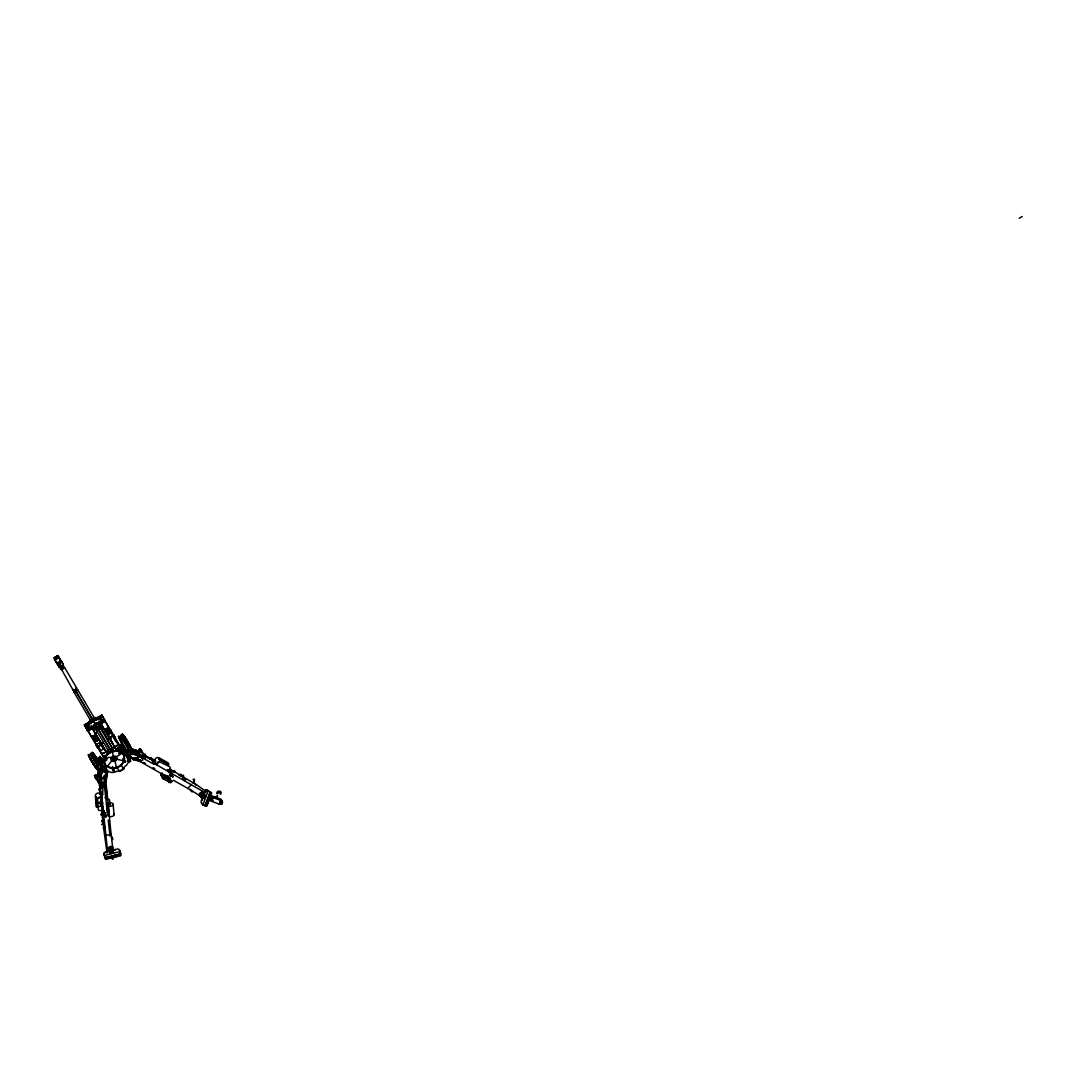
<?xml version="1.0" encoding="UTF-8"?>
<svg xmlns="http://www.w3.org/2000/svg" width="1076" height="1076" viewBox="0 0 1076 1076"><rect width="100%" height="100%" fill="white"/><g stroke="black" fill="none" stroke-linecap="round" stroke-linejoin="round"><path stroke-width="1.5" d="M104.318 814.048L104.09 811.116L101.157 806.153L100.646 801.553M105.018 813.9L105.112 812.689L105.973 816.926L105.071 813.469L105.744 815.447M108.447 813.16L109.187 814.707M202.476 797.424L201.373 800.45A2.3 1.305 -89.7 0 0 201.737 803.637L202.826 804.915L207.036 805.951L205.422 804.458M208.663 801.512L207.036 800.288L208.542 801.486M208.3 800.988L209.134 800.019M209.161 800.423L209.174 800.154A1.991 1.614 -25.3 0 0 211.784 799.105A1.991 1.614 -25.3 0 0 211.111 796.926L221.454 800.719L219.316 804.135L211.286 801.19L210.493 799.508L213.169 800.49M209.43 799.387L209.645 798.661M210.466 796.684L209.08 794.882L210.694 796.025L209.995 797.988L209.914 796.818L208.502 796.348M211.178 794.613L210.358 795.567M211.38 792.864L211.434 794.007L211.461 792.756L206.874 790.107A2.3 1.305 -89.7 0 0 205.045 790.766L203.176 794.438M100.095 783.22L99.449 775.204L98.481 774.142L100.498 773.711L102.193 783.099L100.377 783.422M104.95 775.298L105.448 782.023M106.941 775.016L105.744 771.761A18.48 14.929 -25.3 0 1 105.206 770.214L105.313 770.174A18.722 15.131 -25.3 0 1 105.004 767.982L105.004 767.739M104.628 762.306L105.381 757.8M113.114 756.979L114.621 757.612M94.258 728.035L95.065 729.595L100.243 726.677L99.355 725.022L100.297 724L98.871 723.422M62.704 665.479L60.35 666.945L59.57 666.125M119.799 748.546C120.848 746.072 118.925 750.281 121.225 748.775L119.302 745.803M144.668 755.016L144.735 754.801M151.205 758.836L150.721 758.15M180.082 774.881L180.499 774.68M118.037 748.6L117.459 747.82L118.669 749.797M89.698 723.462L90.411 723.072M113.41 852.448L112.482 848.91L113.41 852.448L110.196 853.268L109.483 850.497A2.488 2.004 -25.3 0 1 108.488 847.78A2.488 2.004 -25.3 0 1 111.958 846.637A2.488 2.004 -25.3 0 1 112.402 849.61M109.725 851.25L109.335 849.758L109.429 850.82M111.514 849.394L110.989 847.7L109.913 847.928L110.196 850.78M112.698 849.717L112.94 850.47L112.778 849.758M110.64 856.926A3.201 2.582 -25.3 0 0 112.832 858.85L113.289 856.456M98.575 782.602L99.073 781.741M98.548 782.158L98.494 782.225M99.503 789.098L99.584 788.896M100.512 785.386C99.476 784.848 106.605 785.964 101.117 788.56M100.633 803.046L100.404 802.36M101.131 803.893L103.014 807.861L101.817 795.837L102.597 794.787C103.673 782.44 100.566 787.538 99.449 775.204M101.413 814.747L101.803 814.29M101.332 814.572L101.601 814.048M102.354 820.921C101.884 822.75 103.04 818.903 101.776 821.647M194.339 779.266L194.258 779.885M101.669 821.122L103.202 821.835L103 820.329M56.705 662.022C56.732 666.125 63.148 660.18 60.66 661.108M193.801 780.88L193.774 781.149A2.932 1.264 -74.7 0 1 193.115 783.288M57.203 663.825L54.405 658.794M107.17 775.312L105.973 781.97L105.367 775.204M130.855 753.698L130.452 749.488L133.142 749.246L133.343 751.976L130.653 752.218M133.142 749.246L133.343 751.976M174.742 771.357L174.204 770.497M112.348 857.881C113.531 855.998 110.33 858.554 112.926 857.707M104.95 797.504L104.91 797.612A1.385 0.78 -5.6 0 1 105.999 798.002M99.315 781.458L99.463 782.131M150.102 759.091L147.52 757.396M102.65 783.489L100.566 784.538L99.745 783.812M133.908 758.822L133.088 758.405M149.779 759.064L149.672 758.163L146.861 757.423M204.575 795.769L202.53 796.2L200.714 793.98L203.956 794.33L200.418 794.922C201.239 797.746 205.691 798.527 203.646 795.272M96.342 797.975L96.033 796.684M105.556 774.115L107.331 774.034L107.304 775.608L105.394 775.393M106.605 773.886L105.932 774.101M207.56 804.525L207.009 805.547M209.443 799.32L209.403 798.163L207.991 797.693L209.901 797.988M211.232 794.882L209.524 793.644L210.936 794.115M139.342 749.568L140.243 750.026L139.463 749.394M139.584 750.187L140.31 749.837M140.674 750.766L140.162 751.398L140.539 750.47M104.063 782.319L105.999 781.875L105.166 775.675M172.806 777.047L172.55 776.267M105.986 757.087L104.628 756.347L104.816 757.813M112.953 758.607C117.943 760.086 109.765 755.392 106.349 758.405M113.383 767.726C111.339 770.766 111.272 765.144 113.464 767.753M120.687 752.312L122.489 753.671A10.276 8.299 -25.3 0 1 124.332 759.777L123.619 762.037A10.276 8.299 -25.3 0 1 118.145 767.376L113.72 768.52L112.576 767.242L111.891 768.493L110.532 768.345L106.511 766.166L105.004 763.866A9.832 7.949 -25.3 0 0 106.134 766.825A7.68 6.2 -25.3 0 0 117.028 771.183A11.419 9.227 -25.3 0 0 122.758 769.582L123.794 768.977L123.229 767.766M113.72 768.52L113.074 767.766L111.891 768.479M120.499 750.066C121.319 746.744 120.27 752.043 120.337 749.878M136.733 752.958L135.926 754.626L135.172 753.012L136.45 751.492C137.055 755.567 148.407 760.14 142.826 753.94M95.67 776.24L95.67 775.635M95.831 777.531L96.423 776.926L95.925 777.773M105.744 768.439L105.327 768.439A13.41 10.827 -25.3 0 0 103.215 770.941L102.798 771.613A13.786 11.137 -25.3 0 0 101.198 776.657L101.87 778.177A1.937 1.56 -25.3 0 0 103.794 778.177L105.018 776.643A4.385 3.537 -25.3 0 1 106.605 775.097L106.712 773.819A18.669 15.077 -25.3 0 1 105.744 768.439L104.56 765.924M110.989 847.7L110.438 848.91M151.716 758.58L151.245 759.548L149.941 758.728L150.452 758.096M106.094 773.119L106.147 774.034M107.102 766.61L113.343 758.836L115.253 759.212M93.962 728.492L99.866 725.157M90.209 721.539L84.372 724.82L87.828 731.169L90.935 729.42L91.191 725.318M207.52 804.189L205.933 803.113L207.278 803.691L208.152 802.857M103.457 777.477A1.937 1.56 -25.3 0 1 101.547 777.491L100.875 775.971A13.827 11.177 -25.3 0 1 101.252 773.778L101.453 773.16C99.019 770.093 105.663 768.721 102.718 766.502M200.418 794.922L200.714 793.98M173.734 770.927C171.851 772.77 175.496 768.668 174.178 772.151L172.886 771.29M201.965 800.45L203.055 797.437M204.211 795.904L205.691 796.832L204.709 797.881L205.112 796.832M204.171 798.527L204.48 797.72M203.996 796.724L204.548 798.527L202.221 798.284A1.52 0.686 20.8 0 1 201.185 797.101L201.858 796.859M205.61 795.729L203.283 795.487A1.52 0.686 20.8 0 1 202.248 794.303L204.158 794.061L205.61 795.729L205.301 796.536L202.974 796.294A1.52 0.686 20.8 0 1 201.938 795.124L202.611 794.868M202.826 804.915L207.964 791.385M205.637 790.766A2.3 1.305 -89.7 0 1 207.453 790.12L210.116 792.178L204.911 805.816L206.323 806.287M145.542 755.325L145.072 754.263M180.849 774.814L180.364 775.769L179.154 775.083M204.01 794.868L205.099 792.138M133.962 758.916L133.747 758.203M97.297 719.05L97.66 718.472M93.128 718.055A3.349 1.103 -30.5 0 1 95.482 718.593A3.349 1.103 -30.5 0 1 90.976 721.404L91.03 719.763L90.317 719.831M90.787 720.866C99.933 715.769 93.37 722.346 90.626 720.705M108.246 856.94L108.044 859.052M109.792 856.536L109.873 858.419L108.609 858.325M111.353 856.146L112.213 857.814M112.913 855.743L112.711 857.854M114.459 855.339L114.863 856.698L116.087 856.859M116.02 854.936L115.71 857.074M117.607 854.492L117.418 856.63M119.14 854.142L120.095 855.823M97.808 724.188L99.207 723.65L98.4 724.417M98.884 769.918L99.678 771.263L99.557 770.403M206.525 801.647L208.636 801.781M101.547 721.915L101.991 722.628L100.364 719.293L101.332 718.755L102.973 722.09L101.655 719.346M108.084 739.763L109.079 739.75L108.326 740.167L99.933 725.614M99.933 725.802L100.377 725.332M107.734 739.871L109.187 739.145L107.734 739.952L113.262 749.34M114.755 759.158C114.957 756.347 112.523 763.933 113.114 759.091M89.429 723.449L90.142 723.072M95.939 776.065L95.361 776.563L95.71 775.917M110.209 850.121L107.519 850.699L103.673 814.572L104.385 813.617L105.058 815.595M107.788 812.945L107.667 812.259L107.64 813.079M100.176 785.655L100.646 788.533M132.657 759.239L133.451 757.84L134.742 758.244L133.908 759.723L131.931 758.715A18.669 15.077 -25.3 0 0 127.197 755.581L127.371 755.231A13.41 10.827 -25.3 0 1 130.667 754.491L131.501 754.424A13.786 11.137 -25.3 0 1 137.002 755.204L138.172 756.428A1.937 1.56 -25.3 0 1 137.351 758.069L135.361 758.459A4.385 3.537 -25.3 0 0 133.195 759.158C131.918 759.643 150.64 764.525 134.177 758.015M133.962 759.831L134.971 758.069M106.672 857.303L107.049 858.729L105.986 859.415M111.756 857.505L110.156 857.922M114.433 857.357L114.459 855.312M118.427 856.214L119.53 855.501M97.593 798.419L98.239 809.448A2.542 2.058 -25.3 0 0 100.767 810.484L103.215 809.959L104.09 811.116M103.511 784.794L100.122 785.319L100.566 788.21M109.712 733.724C108.34 735.285 108.851 729.393 109.564 733.361M100.619 766.3L100.848 765.924A13.41 10.827 -25.3 0 1 102.96 763.422M211.286 801.19L213.411 797.773M214.312 797.639C213.129 796.442 218.966 798.594 217.729 798.903M216.236 797.935C215.227 798.136 218.119 794.33 217.567 795.796M98.293 771.062L99.678 768.869L101.655 769.596L100.27 771.788L97.956 770.322M104.547 776.401L103.915 777.195M219.316 804.135L221.199 799.656A3.201 2.582 -25.3 0 1 222.046 802.037M209.39 799.347L207.547 798.943M99.611 788.668L100.391 788.493L99.1 789.636M99.046 802.844L100.35 802.414M100.485 803.059L98.938 803.221M193.411 779.656L194.608 779.723L193.169 779.266M99.786 793.886L100.216 789.744L98.508 780.261M87.909 727.094L89.227 729.81L88.703 728.815M151.649 758.768L151.245 759.548M174.178 772.151L174.581 771.371M183.687 776.2L183.283 775.11L181.857 776.105L183.74 780.073L185.65 779.347L185.032 780.799L183.808 778.204M115.482 758.055L114.742 758.002L121.897 753.227M63.013 665.519L60.269 667.174M61.251 668.828L73.141 690.267L74.997 689.931A3.457 1.143 -30.5 0 0 75.777 689.46L76.773 688.21L64.56 667.456L63.134 667.577M93.437 726.892L93.087 728.264L95.145 725.775M142.866 755.446L143.256 756.146M219.813 793.496C221.495 791.29 216.854 792.057 217.957 793.644M220.593 794.263C223.552 790.847 215.98 789.555 216.801 793.711M101.655 824.633L103.027 823.167L104.91 827.135L103.323 828.291L105.044 828.547L103.175 824.579L101.601 810.201L102.274 809.381L104.345 813.779M137.849 751.33L135.28 749.891L134.271 751.115L134.984 752.608L133.061 754.343M138.253 751.828L135.441 750.241L139.92 752.299M134.984 752.608L136.262 751.088L135.71 749.932M134.581 758.109L137.365 759.669L138.185 758.688C138.522 761.176 144.386 761.324 142.476 758.593M137.203 755.352L139.772 756.791L140.781 755.567L145.058 758.311L145.314 759.414L153.828 764.202L155.159 764L204.911 792.555M143.512 755.823L142.758 756.119M169.416 778.177L140.095 761.539L140.875 760.503M144.103 756.993L136.988 752.635M144.964 755.755L143.754 755.07L144.87 754.249L145.327 755.312M142.489 758.647L143.848 757.625M143.633 762.333L145.247 763.247M168.058 771.25L169.618 769.38A2.542 2.058 -25.3 0 0 169.712 766.784L159.127 761.539A2.542 2.058 -25.3 0 0 157.459 762.548L155.912 764.417L154.029 760.45L155.59 758.58A2.542 2.058 -25.3 0 1 159.046 757.786L167.399 762.481A2.542 2.058 -25.3 0 1 168.192 764.619M159.584 759.306L160.27 759.454L159.49 758.553L158.979 759.185L168.165 764.135M159.436 758.876L168.865 764.283L159.329 759.522L159.974 758.836M153.088 767.659L154.715 768.573M156.639 764.821L159.423 761.485M164.036 762.171L164.198 761.203L163.391 761.445L164.144 761.526M168.569 763.664L167.977 764.485L168.085 763.382M171.622 781.418L170.452 782.803L169.161 782.077C170.694 781.176 170.506 779.374 168.757 781.848L164.009 779.185C165.543 778.284 165.368 776.482 163.606 778.957L160.781 775.043L161.938 773.657L163.431 776.818M162.274 778.204L164.991 774.949L166.82 776.105L165.65 777.491L170.398 780.154L165.569 777.316L166.82 776.105M166.403 775.877L165.247 777.262L166.323 775.702M173.451 780.302L187.95 788.452L191.367 784.364M59.758 661.094L59.812 660.234M104.829 756.939L103.821 758.782M103.094 753.267L102.502 753.751L103.296 753.119M118.589 749.461L119.436 748.667L117.728 749.367M97.203 731.075L95.051 734.451M179.517 774.653L180.943 774.801M62.933 665.627L62.758 665.775A2.071 0.686 -30.5 0 1 60.095 667.255L59.758 667.281A2.071 0.686 -30.5 0 1 59.745 666.34M107.129 799.441L107.035 798.701M96.907 740.947L96.02 741.431L96.948 740.92M101.009 728.062L101.238 727.161M201.494 796.294L201.642 796.159A1.52 0.686 20.8 0 0 202.53 797.477L204.857 797.72M202.92 794.693L203.741 794.895M73.76 689.299L73.141 690.267M128.515 759.75L129.537 761.593M100.364 803.234C98.091 804.808 99.449 800.436 100.633 802.857M99.933 745.318L99.947 744.538M56.651 657.503L57.539 656.051L56.409 656.347M137.62 751.949L138.965 750.752M138.441 753.671L141.642 751.304L140.822 749.568L143.7 754.787M99.328 788.6L99.194 789.784M90.895 721.081L91.03 721.35A3.349 1.103 -30.5 0 1 90.949 719.414M89.066 728.452L88.837 728.99M109.295 749.192L106.833 752.904L91.527 726.986L107.223 754.101M118.36 749.286L119.382 749.474M112.644 838.863C112.16 842.226 110.868 832.219 112.671 839.119M100.714 728.291L101.749 727.161L100.7 727.255M102.005 777.383L100.633 778.136M94.11 728.734L93.76 729.407L94.876 729.071M128.542 758.889L128.609 758.109M119.086 751.586C121.131 748.842 115.522 751.183 118.858 751.68M95.562 741.404L94.796 741.942L95.562 741.404L91.796 736.845L95.562 734.72L97.257 740.449L98.562 739.817L97.136 740.059M100.377 725.211L100.539 726.3M102.866 753.281L103.632 752.81M99.678 768.869L101.4 768.452A2.905 2.34 -25.3 0 1 104.09 767.928M95.562 740.57L97.176 740.853L96.141 738.93M101.951 720.799L102.677 721.471L101.48 719.71M138.602 749.676L140.149 748.694L140.875 749.69C139.759 752.689 137.755 748.345 139.329 750.671M138.737 749.959L140.149 748.694M139.181 750.887L140.727 749.905L141.588 751.183L140.041 752.164L139.181 750.887L141.01 749.972M97.445 723.919L98.441 723.422M100.821 728.344L99.624 728.936M101.238 758.271L103.323 759.481L102.207 760.517L103.942 760.799L102.839 761.472L103.552 762.965L102.153 763.799L98.75 757.464M96.625 740.597C93.948 739.427 96.746 742.05 94.93 740.006M105.152 857.68L106.268 859.495M103.619 753.24L104.574 752.581L103.699 752.904M116.719 746.045L117.566 745.251L116.692 745.574M106.981 751.586L108.003 753.725A13.342 10.787 -25.3 0 1 111.231 752.178M111.137 749.098L112.455 751.882M100.458 757.517L102.381 760.409M96.235 760.678L97.741 760.409L99.839 764.041M100.108 760.719L99.839 759.105M120.969 748.237L119.409 749.178L120.418 751.317L121.992 750.389L126.645 756.307A7.68 6.2 -25.3 0 1 124.655 766.623A11.419 9.227 -25.3 0 1 120.673 770.833L119.638 771.465L116.867 767.322M124.251 751.115A2.986 2.408 -25.3 0 0 124.117 749.057L120.418 744.269L123.942 750.766L122.556 751.599L119.745 747.242M119.705 748.56L121.063 748.425M100.404 761.176C102.61 758.217 102.341 764.686 104.533 760.826L103.525 758.674M102.045 760.181L103.942 760.799M122.193 748.143L120.808 748.977L118.992 745.13L120.203 746.825M98.871 762.4L97.58 762.938M102.677 761.122L103.78 760.463M98.319 764.189L99.745 764.054M99.53 763.274L98.588 764.525M100.66 763.207L102.045 762.373M122.691 749.945L124.076 749.125M1019.241 218.28L1022.2 216.505M104.587 771.909L106.376 770.846L107.129 772.447M105.636 773.362L107.573 772.568L105.825 773.765M132.052 757.544L130.64 758.392L129.873 756.791M55.387 656.925L54.392 657.826L55.629 658.095M121.063 749.004L121.965 750.604M53.881 657.853L58.064 655.499M56.503 657.611L58.588 656.441L61.144 661.901M54.499 659.467L58.682 657.113L60.928 660.933M60.875 660.772L56.759 663.287L54.903 660.099L59.086 657.732M56.988 662.52L57.485 663.986M60.592 660.476L60.081 659.575M94.58 719.064L101.884 714.948L105.34 721.297L102.233 723.045L99.396 722.292L91.742 726.73M91.204 723.032L85.865 726.044L85.206 724.605L90.545 721.592M95.872 718.593L101.521 716.105L94.849 719.871M100.31 716.482L100.001 717.571M90.855 722.117L85.206 724.605M85.555 725.52L92.227 721.754M94.89 720.247L101.87 717.019L101.211 715.58M84.883 726.139L102.381 716.266L101.884 714.948M96.531 720.032L100.525 717.773M88.77 729.125L87.586 726.502L88.555 725.95C92.899 733.388 87.694 725.022 89.147 728.882M88.219 728.008L89.187 727.457M101.009 720.799L101.964 720.247M89.227 729.851L90.007 728.439M102.018 722.642L102.798 721.229M89.2 729.663L89.779 728.479M101.978 722.453L102.516 721.364M103.888 757.665L87.802 730.698L92.038 728.317M115.885 749.219L100.7 723.435L104.937 721.041L104.426 719.723M95.697 733.993L106.968 752.823M104.184 729.205L101.507 728.64M91.473 736.468L92.132 736.092M104.372 729.192L105.031 728.815M108.582 727.86L104.816 729.985L107.183 732.245L108.985 731.223L108.367 727.497L104.601 729.622L108.972 735.513M91.796 736.845L95.777 735.083M94.123 739.683L93.276 739.32L95.199 741.741M94.379 739.468L96.181 738.445L94.379 739.468L92.011 737.208M106.981 732.352C105.69 731.263 107.277 734.693 107.519 733.294M110.182 730.416C111.931 731.102 109.765 729.084 110.868 730.443M98.104 739.185L97.929 737.706M94.594 741.579L98.346 739.468M94.796 741.942L98.562 739.817M110.962 738.338L110.142 737.114L110.828 736.737M110.505 739.602L109.106 738.042L113.76 734.666L114.728 737.221M98.858 745.816L101.682 744.229M99.624 745.574L101.83 744.498M97.634 747.094L102.139 744.552M100.767 741.996L95.885 744.753L97.405 747.564L97.445 746.61M104.063 748.748L100.781 750.604L97.217 744.552M112.738 743.866L109.739 737.49M115.32 748.116L100.203 722.104L100.7 723.435M103.135 757.948L103.982 757.464M127.25 758.553L128.757 757.706L130.667 761.176L129.16 762.023L128.057 760.234L129.846 759.643M94.5 775.944L96.1 775.043L97.445 777.598L95.71 778.204L94.634 776.24L96.1 775.043M95.132 776.993L98.723 775.164M95.065 777.154L96.665 776.253M96.867 776.388L95.199 777.45L95.845 778.486M98.871 781.66L95.078 776.885L95.898 778.607L99.543 776.899M116.612 745.48L115.495 746.421L116.437 746.179M131.07 750.792L129.497 751.613A2.905 2.34 -25.3 0 0 127.869 753.684M108.367 727.497L108.851 731.169L110.061 733.227L111.366 732.595L107.6 734.72L108.367 734.182L107.654 732.783M191.676 791.667C194.635 791.559 189.134 791.64 190.748 789.327M207.776 803.516L207.856 802.225M126.632 749.757A13.41 10.827 -25.3 0 0 125.004 750.214L127.197 755.581M101.359 782.669L99.1 783.032L95.898 778.607M100.014 776.011L98.414 776.361L97.997 772.151L102.059 770.914M116.544 767.941L114.971 761.014A3.134 2.529 -25.3 0 0 116.679 759.414L116.921 758.728A3.134 2.529 -25.3 0 0 116.41 756.845L115.885 756.415A3.134 2.529 -25.3 0 0 113.666 756.132L112.886 756.388A3.134 2.529 -25.3 0 0 111.178 757.988L110.936 758.674A3.134 2.529 -25.3 0 0 111.447 760.557L111.971 760.988A3.134 2.529 -25.3 0 0 114.191 761.27M113.276 857.128L114.298 857.438M120.055 855.85L121.09 855.097L119.517 850.027A2.3 1.56 -7.1 0 0 116.692 849.125L112.819 850.067M101.278 815.03C101.857 811.923 101.05 815.016 101.386 814.935M110.303 850.686L105.556 851.99A2.3 1.56 -7.1 0 0 103.955 854.021L105.529 859.105M75.764 688.169L76.773 688.21M110.761 851.788L111.326 853.483L112.469 852.649M112.442 852.353L113.37 852.111L112.563 850.188M104.574 855.487L120.135 851.479M127.56 750.94C126.376 755.863 132.604 750.012 133.733 753.819L134.419 753.913A13.827 11.177 -25.3 0 1 136.679 754.518L137.849 755.742A1.937 1.56 -25.3 0 1 137.029 757.37M93.558 718.19L95.091 718.647M112.886 850.591L115.468 849.959M59.691 661.202L60.525 661.162M117.23 749.434L118.427 749.165M98.05 775.662L98.172 772.501L98.481 775.648M99.664 775.662L101.265 775.312M101.669 779.522L100.081 779.871L100.727 784.767L101.736 785.534M102.556 783.207L104.547 782.763L104.184 778.984L105.461 778.715M104.641 782.131L105.919 781.862M106.806 795.635L107.466 797.007L104.991 783.624L105.582 785.561M100.525 789.824C97.499 789.811 101.763 790.309 100.31 788.318M101.978 797.45L97.782 798.163A2.542 2.058 -25.3 0 1 99.449 797.182L101.897 796.657L100.028 792.689L97.58 793.214A2.542 2.058 -25.3 0 0 95.334 795.823L96.235 804.969A2.542 2.058 -25.3 0 0 98.884 806.516L101.346 805.991L103.215 809.959M95.925 801.97L96.544 801.835M96.8 801.997L96.208 802.588L95.872 801.512L96.84 802.454M96.396 806.744L97.311 807.242L96.396 806.744L97.042 806.233M107.17 803.974L106.443 804.135L107.452 806.26M97.257 806.704L96.342 806.22M101.803 814.922L102.247 813.456M102.341 821.822L103.202 821.835M105.73 835.487L111.11 834.33L105.946 781.916M206.525 791.828L196.948 785.023L170.196 769.246L169.147 769.461L171.219 773.859M113.061 759.374C118.32 756.334 108.77 762.951 116.235 759.871C115.024 756.939 115.71 763.839 115.374 759.279M109.214 733.24L108.461 730.846M106.416 729.084L109.079 733.402M122.287 734.182L123.673 735.607M118.723 736.401L125.031 748.587L124.507 747.726M118.696 736.912L119.086 738.432M94.89 755.352L92.657 752.689L95.549 758.298M129.806 746.65L129.537 745.601M125.206 748.56L127.694 751.478M131.447 748.721L127.641 743.664M97.553 761.929L101.359 766.986M97.607 769.743L93.303 763.53M144.951 754.424L143.834 755.244L145.045 755.93M180.055 774.29L180.795 774.464M141.534 752.339L142.772 754.02L151.434 759.158L155.549 760.597M113.478 767.995L117.903 766.852A10.276 8.299 -25.3 0 0 123.377 761.512L124.09 759.252A10.276 8.299 -25.3 0 0 122.247 753.146L120.445 751.801M130.801 750.214L133.491 749.972M126.443 757.222L129.792 756.912M74.352 692.298L77.66 690.429A2.327 0.767 -30.5 0 0 77.015 689.743M109.671 733.697L108.003 731.653M105.704 774.397L107.331 774.034M105.233 775.809L107.358 775.715M103 766.193L104.278 766.435A18.722 15.131 -25.3 0 0 104.318 766.986M100.808 771.788L105.744 771.761M172.859 776.899L169.645 774.074L172.752 776.025M113.653 747.363L115.455 748.049M117.082 856.684L116.383 856.321M98.696 782.911L99.772 782.951L98.266 782.588M114.903 758.809L123.982 760.907M111.648 767.968L106.268 765.641M99.476 789.609L99.812 789.098M133.343 754.195L135.334 753.805A1.937 1.56 -25.3 0 0 136.154 752.178L134.998 750.94A13.827 11.177 -25.3 0 0 132.725 750.335M107.156 799.078L108.205 799.172A1.681 1.358 -25.3 0 1 109.55 800.248L109.967 804.539M168.286 777.249L169.241 778.889M219.114 803.718L221.562 804.337A3.201 2.582 -25.3 0 0 221.589 800.504L221.333 800.342M193.707 780.853L194.433 781.337A2.932 1.264 -74.7 0 1 194.07 782.803M132.052 758.109L133.343 758.513M214.03 797.06L217.944 798.553M171.124 774.195L171.864 775.742M170.694 774.72L171.434 776.267M99.947 769.434L102.825 770.497M109.187 816.402L109.402 816.482A3.134 1.775 -5.6 0 0 113.182 815.958A3.134 1.775 -5.6 0 0 113.706 813.779M169.954 778.311C164.574 773.752 168.528 781.405 170.089 778.459M135.078 750.375L134.635 750.187A13.786 11.137 -25.3 0 0 133.155 749.743M108.985 731.223L107.183 732.245M127.291 754.384L127.519 754.491A2.905 2.34 -25.3 0 0 126.524 755.07M170.533 778.889L167.869 776.347L170.398 779.037M203.418 804.915L204.978 805.709M103.323 759.481L100.915 758.499L102.045 760.355M101.749 760.181L103.552 762.965M159.167 759.185L167.762 764.014M154.029 760.45L155.684 761.378M181.857 776.105L183.162 776.832M179.073 774.908L180.364 775.769M136.262 751.088L138.199 752.406M136.45 751.492L138.185 752.46M136.948 753.415L140.781 755.567M132.348 752.837L136.517 755.177M134.446 757.692L140.31 760.988M165.166 777.087L163.834 776.347L165.247 777.262M172.012 780.947L170.721 780.221L171.945 781.727L170.317 780.692M160.781 775.043L162.113 775.796M164.857 777.746L163.27 776.859L162.046 772.931L163.915 776.509M165.179 777.8L169.995 780.638M113.518 751.546A13.342 10.787 -25.3 0 1 114.675 751.371A9.832 7.949 -25.3 0 1 124.574 754.249L126.645 756.307M187.95 788.452L201.494 796.643M139.772 756.791L142.826 758.836M137.365 759.669L140.095 761.539M169.053 777.988L168.703 777.504M126.686 740.275L128.017 742.507M171.541 775.137C171.999 773.415 165.986 775.729 172.954 776.361M88.851 756.146L93.518 764.054M99.503 773.173L98.831 771.653A13.786 11.137 -25.3 0 1 98.911 770.914M97.607 760.086L99.718 763.637M124.063 747.013L124.991 748.466M124.789 748.264L123.35 746.004L126.322 750.254M211.34 796.711L210.062 795.446L211.542 796.818L210.748 795.137M123.363 734.854L122.422 733.926L122.435 734.733M124.735 737.585L124.695 738.217M121.184 735.486L120.512 735.016L129.214 749.945M131.46 749.421L130.061 747.82M119.019 736.751L118.36 736.28L118.669 737.463M130.801 748.788L131.635 749.394L131.326 748.21M120.472 739.683L121.171 740.53M120.848 740.718L120.135 740.207M126.618 750.806L127.56 751.747M92.818 752.689L92.146 752.218L93.491 755.433M91.083 753.751L90.424 753.281L99.127 768.21M99.786 764.135L94.58 755.379L95.939 757.02M99.422 764.242L98.723 763.409M88.931 755.016L88.259 754.545L89.671 758.042M90.384 757.948L91.083 758.782M90.787 759.239L90.747 759.75M96.531 769.071L97.472 770.012L97.472 769.205M60.928 669.514L62.354 669.393A3.457 1.143 -30.5 0 0 63.565 668.707L64.56 667.456M99.947 756.415L101.561 758.809M98.091 758.903L98.521 759.522L97.889 758.54M97.835 759.36C96.342 756.697 99.18 761.606 97.903 759.145M116.706 749.205L116.531 748.842M116.437 749.38L116.033 748.681L116.396 749.34M118.885 749.811L117.728 747.645L119.154 749.622M121.776 744.175L121.911 744.605M203.606 795.917L205.301 797.894M110.061 733.227L111.151 732.245L107.398 734.357C110.559 733.913 106.564 732.326 108.071 732.931M96.06 738.862L96.773 739.992M127.197 741.498L127.815 742.48M110.747 738.082L110.29 737.275M125.852 738.661L125.206 737.988L125.475 738.714M128.811 744.323L129.456 744.982L128.851 743.597M129.604 745.587L128.367 743.677M129.241 745.695L127.627 743.368M129.497 746.327L128.38 744.78M119.154 737.383L119.853 738.297M128.811 750.187L120.243 735.809M123.175 744.673L122.731 743.987M124.829 747.524L125.354 748.627M125.919 749.891L127.076 751.25M92.845 752.904L93.585 753.872M95.065 756.401L93.814 755.002L95.011 757.302M98.131 763.583L97.351 762.494M89.052 755.648L89.765 756.562M98.71 768.452L90.155 754.074M90.761 758.983L89.954 758.15L91.514 761.216M94.742 765.789L95.172 766.341L94.446 765.345M94.89 766.623L93.639 764.713M95.818 768.156L97.015 768.99M102.395 721.162L101.144 721.122L101.601 721.808M92.872 763.18L94.661 765.762M109.039 814.922L108.394 806.18A3.134 1.775 -5.6 0 0 112.671 805.265A3.134 1.775 -5.6 0 0 111.554 802.898A3.134 1.775 -5.6 0 0 107.277 803.826L107.25 805.601M122.139 745.009L122.718 745.829L122.355 745.117M140.284 748.977L141.454 750.9L140.041 752.164M91.998 761.714L91.729 760.988M129.806 758.916L130.008 759.36M124.991 737.087L122.758 734.424L125.367 739.844M123.673 735.419L127.022 741.014M126.296 739.293L124.776 737.1L125.798 739.373M125.704 738.93L123.901 736.751L125.636 740.032M124.816 737.679L126.336 739.911M129.093 746.435L130.209 747.928M125.166 747.981L123.646 745.749M124.547 747.793L122.637 744.848M93.572 753.671L96.248 758.177M95.616 757.195L94.338 755.903M99.005 764.7L101.534 767.659L100.135 764.148M96.221 768.52L92.549 762.669M151.46 758.432L150.909 758.755M129.174 757.491L129.133 757.477M128.797 757.437L128.851 757.638M94.016 739.508L93.437 738.741L95.361 742.144M97.66 758.795L97.257 758.19L97.782 758.983M60.875 660.328L63.336 664.793L61.655 661.632M108.891 731.734C111.447 734.478 107.95 732.998 108.555 734.209M108.824 732.07L109.214 732.635M96.961 740.503L96.477 739.481M96.194 739.481L96.625 739.992M95.616 740.987L95.159 740.463M122.476 745.56L121.844 744.538M129.685 756.388L130.963 758.284M119.113 745.91L121.211 749.152M121.037 764.848L123.794 768.977M101.117 762.871L102.422 764.794A2.986 2.408 -25.3 0 0 105.556 765.614L102.731 761.472M106.188 770.443L107.613 772.689M126.766 740.382L128.057 742.521M128.111 758.082L127.856 757.665M92.644 762.346L93.02 762.992M99.517 773.644L99.18 772.393A13.827 11.177 -25.3 0 1 99.382 770.941M124.655 736.831L126.807 740.086M127.842 742.884L128.622 744.229M127.99 744.727L129.228 746.515M121.4 741.512L122.045 742.507M94.553 755.096L96.584 758.002M95.361 756.858L96.867 759.226M95.28 758.109L96.948 760.88M97.539 761.633L99.826 764.902L99.449 763.866M97.889 762.992L99.127 764.78M91.312 759.777L92.092 761.122M93.128 763.92L95.239 767.094M105.556 755.863L105.139 755.164L105.502 755.863M127.277 741.633L126.793 740.799M102.314 760.759L102.462 761.001M60.673 665.156L59.234 662.776L61.117 665.963M96.114 739.32L96.504 739.737M93.209 763.704L92.671 762.871L93.72 764.229M125.784 738.58L127.358 740.974M127.291 741.996L127.977 743.234M126.941 742.279L128.165 744.431M128.084 744.767L124.534 738.795M102.139 720.503L102.556 721.27M88.03 728.748L88.743 730.093L88.178 729.178M97.27 759.118L95.697 756.845L96.934 759.279M96.853 760.544L98.077 762.696M97.997 763.032L94.244 757.06M96.275 760.813L96.827 761.7M141.642 751.304L144.507 756.509M128.542 757.235L129.645 759.024L129.053 757.76M99.611 783.22L99.032 775.298M121.776 745.224L121.413 744.417L121.978 745.345M104.776 758.109L103.726 756.038L104.17 756.845M127.345 740.813L128.057 741.996M126.591 740.947L127.291 742.131M125.919 740.732L127.035 742.615M125.367 740.678L126.874 742.803M121.763 743.086L122.973 745.13M95.603 724.565L93.101 720.1M95.562 759.024L96.773 761.068M92.63 761.848L93.962 764.148M91.675 761.351L92.886 763.395M114.002 735.285L115.293 737.477M102.381 716.266L119.557 745.426M104.937 721.041L120.014 746.636M111.85 733.778L109.792 730.026M110.263 731.102L111.891 733.872M112.469 735.957L116.02 741.996M106.981 728.775L108.272 731.626M109.765 733.496L107.17 728.667M108.286 731.492L109.496 733.55M108.851 733.455L106.484 728.56M100.364 719.293L101.83 721.767M99.274 718.028L102.233 723.045M93.625 721.202L95.549 724.457M96.49 736.912L98.118 739.656M99.947 743.018L103.498 749.071M87.976 724.39L90.935 729.42M97.257 740.449L95.562 734.72M96.517 740.409L94.177 735.984L96.773 740.53M93.612 736.307L96.396 741.041L93.679 735.782M87.586 726.502L89.052 728.977M95.764 740.826L93.424 736.414M104.036 757.813L87.304 729.38L87.802 730.698M84.372 724.82L87.828 731.169M100.162 723.866L100.969 725.345M99.207 723.65L99.88 724.794M98.441 723.785L99.113 724.928M99.234 725.843L99.907 726.986M77.795 689.918L95.334 719.71M97.001 722.547L112.859 749.501M97.593 727.094L98.266 728.237M110.465 749.851L75.589 690.752L110.303 749.945M97.122 727.376L97.795 728.519M96.638 727.618L97.324 728.761M73.948 692.097L90.64 720.463M93.975 726.139L109.012 751.68M94.809 728.344L95.482 729.488M92.953 727.927L93.76 729.407M127.829 742.104L128.447 743.529M110.357 730.712L111.42 731.572L110.747 730.281M127.6 756.966L127.883 757.733M127.909 741.902L131.043 747.793M125.959 739.844L126.753 741.082M124.87 738.903L126.269 741.135M121.534 742.131L122.287 743.516M121.978 743.745L119.678 739.333M103.646 756.63L103.888 756.993M97.929 760.221L99.234 762.507L98.562 761.324M94.782 757.168L96.181 759.4M91.447 760.396L92.186 761.781M92.025 762.104L89.59 757.598M61.709 662.251L57.243 664.094L59.167 667.147L57.7 664.376M121.037 750.402L120.27 749.205L121.131 750.577M103.027 721.001C104.264 723.395 101.776 718.741 102.987 721.108M101.131 722.077C102.341 724.43 99.907 719.898 101.077 722.171M89.725 728.573L88.555 725.95M103.767 756.845L104.493 758.257M99.786 783.974L102.153 783.906L102.139 782.682M111.81 851.694L111.622 849.179L112.482 852.69L111.998 851.533M110.734 851.923L109.913 847.928M128.421 742.79L129.228 744.121M129.214 744.525L130.304 746.327M128.326 743.26L129.066 744.673M125.421 738.849L126.242 740.18M123.565 737.006L124.52 738.903M121.655 742.413L120.377 739.71M121.332 742.628L120.122 740.207M97.405 761.606L97.835 762.413M94.432 757.168L92.294 752.77M93.693 763.825L94.137 764.632M129.187 744.054L129.645 744.955M130.156 746.26L131.447 749.246M128.864 744.256L129.281 745.063M122.839 735.554L123.579 737.168M118.952 737.88L119.759 739.777M100.055 764.525L100.942 766.058M94.19 756.038L94.661 756.966M95.912 766.677L96.584 768.035M90.29 757.975L91.03 759.683M90.29 759.064L91.083 760.409M195.173 783.651L195.872 785.09M208.892 799.522L209.08 800.194M54.903 660.099L54.392 658.915M102.139 720.664L101.332 718.755M221.454 800.719L220.661 799.038L210.318 795.245A1.991 1.614 -25.3 0 1 211.017 795.756M221.562 804.337L221.172 803.49A3.201 2.582 -25.3 0 0 221.468 803.167M180.647 775.164L180.822 774.451M168.017 763.704L168.461 764.754M170.196 769.246L172.268 773.617M163.794 760.974L164.305 761.848M167.372 769.501L168.784 772.487M167.856 775.863L169.362 779.024M167.896 780.275L168.972 782.575M162.341 777.154L163.431 779.454M152.792 758.983L155.159 764M151.434 759.158L153.828 764.202M149.941 758.688L151.057 757.867L151.81 758.567M142.503 752.904L145.058 758.311M142.772 754.02L145.314 759.414M139.772 759.616L140.485 761.109M130.963 756.657L132.873 758.472A4.385 3.537 -25.3 0 1 133.76 758.055M129.86 759.495L130.667 761.176M128.757 757.706L129.564 759.387M125.004 750.214L127.371 755.231M122.825 747.134L125.139 751.209A2.986 2.408 -25.3 0 1 124.574 754.249M123.377 749.555L123.942 750.766M128.353 760.342L129.16 762.023M121.992 750.389L122.556 751.599M122.476 768.21L123.041 769.421M105.031 758.93L104.372 761.781L105.246 764.377M104.143 765.924L105.327 768.439M101.588 762.588L102.153 763.799M99.933 771.062L100.27 771.788M99.597 771.801L100.31 773.308L98.293 773.738L97.755 772.595M105.784 785.265L106.699 793.577M106.847 797.155L105.273 785.628M100.216 789.744L102.597 794.787M99.449 790.82L101.817 795.837M100.149 793.953L102.032 797.921M100.835 795.81L102.086 798.459M102.489 802.629L100.619 798.661L101.346 805.991M100.66 799.118L102.583 803.53M101.077 803.368L102.96 807.336M101.157 806.153L103.283 810.658M101.601 810.201L103.673 814.572M97.311 807.242L96.114 796.832M113.168 858.863L112.63 858.433A3.201 2.582 -25.3 0 1 110.519 856.873M108.151 814.64L108.151 813.967M130.895 747.242L131.487 748.842M122.382 734.505L122.866 735.742M127.156 750.12L127.6 751.169M100.767 765.951L101.4 767.107M97.055 768.385L97.513 769.421M88.407 755.096L89.026 756.253M99.947 756.455L101.843 760.167M88.299 727.147L88.703 728.102M111.326 853.483L110.371 851.21L105.623 852.515A2.3 1.56 -7.1 0 0 104.022 854.546L105.112 857.707L120.714 853.685L119.584 850.538A2.3 1.56 -7.1 0 0 118.979 849.892M113.626 735.5L109.389 737.88M98.898 720.974L99.449 722.373M109.631 850.39L109.846 851.103M109.591 733.227L108.716 734.114M113.72 757.881L112.213 751.371M114.137 759.535L114.554 761.162M109.658 850.874L110.196 853.268M108.905 814.075L108.743 814.115M108.461 814.935L108.098 813.322L108.488 816.361L107.761 812.111L107.425 813.12M107.022 853.026L103.377 826.193M111.124 853.026L110.263 849.515L110.317 851.089A2.488 2.004 -25.3 0 1 108.515 848.587A2.488 2.004 -25.3 0 1 111.998 847.027A2.488 2.004 -25.3 0 1 112.617 850.067M111.11 834.33L112.899 849.542M103.968 781.902L107.506 813.685M108.205 820.06L109.981 835.998M113.088 804.35L114.11 814.64M107.049 796.913L107.17 798.056M106.309 797.975L105.811 797.141M106.941 805.198L107.667 812.541M103.874 775.944L104.184 778.984M100.028 792.689L100.203 794.492M103.027 823.167L103.175 824.579M95.697 796.926L96.679 807.377M118.212 744.35A1.587 0.928 -31.6 0 1 118.091 745.17M116.786 742.79A1.587 0.928 -31.6 0 1 117.324 742.965M74.163 692.406A2.327 0.767 -30.5 0 1 74.15 691.357M62.879 664.928A2.071 0.686 -30.5 0 1 62.892 665.519M62.973 666.044A2.071 0.686 -30.5 0 1 63.565 666.663L63.323 666.959A2.071 0.686 -30.5 0 1 60.767 668.398L60.431 668.425A2.071 0.686 -30.5 0 1 60.754 667.174M97.096 722.695A2.165 0.713 -30.5 0 1 96.087 724.269A2.165 0.713 -30.5 0 1 93.599 725.09M94.069 718.122A3.349 1.103 -30.5 0 1 95.455 719.266A3.349 1.103 -30.5 0 1 90.989 721.781A3.349 1.103 -30.5 0 1 91.164 719.763M201.898 796.818A2.488 2.004 -25.3 0 1 199.544 795.029A2.488 2.004 -25.3 0 1 202.006 792.649A2.488 2.004 -25.3 0 1 204.359 794.424M201.683 796.348A2.488 2.004 -25.3 0 1 199.329 794.747A2.488 2.004 -25.3 0 1 201.373 792.272A2.488 2.004 -25.3 0 1 204.077 793.442M202.328 803.651A2.3 1.305 -89.7 0 1 202.059 803.247M209.242 797.303A1.991 1.614 -25.3 0 1 211.999 797.8A1.991 1.614 -25.3 0 1 210.493 800.208A1.991 1.614 -25.3 0 1 208.26 798.863M211.259 796.563A1.991 1.614 -25.3 0 1 209.309 798.486M126.067 755.096A7.68 6.2 -25.3 0 1 127.721 761.122M124.036 750.806A7.68 6.2 -25.3 0 1 125.166 752.016M120.095 752.326A9.832 7.949 -25.3 0 1 125.152 755.46M101.749 763.045A2.986 2.408 -25.3 0 1 101.4 762.655M106.726 755.688A10.276 8.299 -25.3 0 1 110.855 752.46L113.37 751.559A10.276 8.299 -25.3 0 1 118.468 751.478M105.139 757.275A10.276 8.299 -25.3 0 1 110.613 751.936L113.128 751.035A10.276 8.299 -25.3 0 1 118.226 750.967M111.42 857.384A3.201 2.582 -25.3 0 1 110.747 856.967M104.923 768.156A2.905 2.34 -25.3 0 1 105.946 767.376M103.888 767A2.905 2.34 -25.3 0 1 105.959 765.547M100.66 766.892A2.905 2.34 -25.3 0 1 103.578 766.448M127.129 752.137A2.905 2.34 -25.3 0 1 128.111 750.497M104.87 775.688A4.385 3.537 -25.3 0 1 105.273 775.204M105.475 771.169A18.48 14.929 -25.3 0 1 104.937 769.636M130.142 755.89A18.48 14.929 -25.3 0 1 130.559 756.267M128.031 754.774A18.722 15.131 -25.3 0 1 128.542 755.056M104.668 812.985L105.65 816.993L104.668 812.985M88.837 722.157L89.59 721.781L88.837 722.157M113.989 761.135L114.823 761.135L114.029 761.055M123.054 758.876C124.359 761.835 125.717 756.24 123.054 758.876M124.291 761.485C125.596 764.458 126.955 758.849 124.291 761.485M104.56 814.478L104.802 815.514L104.56 814.478M105.246 814.33L105.502 815.366L105.327 814.371M220.257 801.445C221.252 803.759 222.329 799.401 220.257 801.445M220.647 802.279C221.643 804.592 222.732 800.235 220.647 802.279M105.421 759.508C106.658 762.507 108.111 756.912 105.421 759.508M112.765 770.362C113.989 773.335 115.495 767.766 112.778 770.335M132.16 750.981L133.182 751.008L132.16 750.981M119.032 753.388C120.068 756.455 121.87 750.9 119.032 753.388M109.564 804.512L110.398 804.512L109.604 804.445M94.298 775.298L94.392 775.218M96.383 717.867L97.109 717.571L96.383 717.867M101.924 743.086C103.323 743.946 103.525 742.44 101.924 743.086M170.815 775.204L171.635 775.917L170.869 775.191M102.623 759.898L103.552 761.485L102.623 759.898M98.736 758.136L99.274 759.078L98.736 758.136M120.727 744.995L121.238 745.91L120.727 744.995M89.859 727.564L90.666 729.03L89.859 727.564"/></g></svg>
